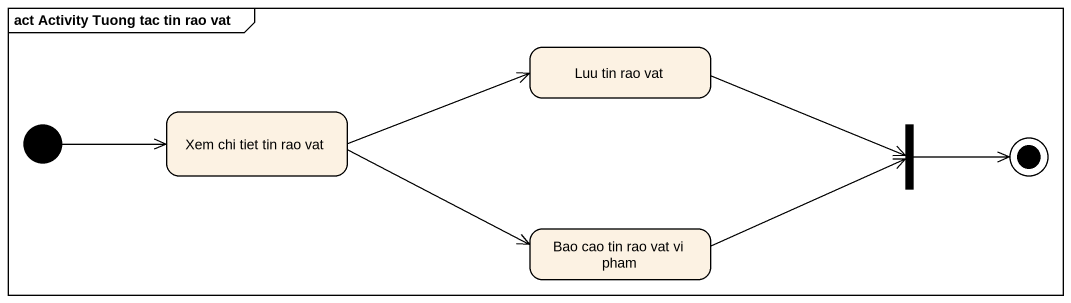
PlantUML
@startuml
mainframe act Activity Tuong tac tin rao vat
hide empty description
state "Luu tin rao vat" as Luu_tin_rao_vat
state "Xem chi tiet tin rao vat" as Xem_chi_tiet_tin_rao_vat
state fork1 <<join>>
state "Bao cao tin rao vat vi pham" as Bao_cao_tin_rao_vat_vi_pham
[*] -right-> Xem_chi_tiet_tin_rao_vat
Luu_tin_rao_vat -right-> fork1
Xem_chi_tiet_tin_rao_vat -right-> Luu_tin_rao_vat
Xem_chi_tiet_tin_rao_vat -right-> Bao_cao_tin_rao_vat_vi_pham
Bao_cao_tin_rao_vat_vi_pham -right-> fork1
fork1 -right-> [*]
@enduml
